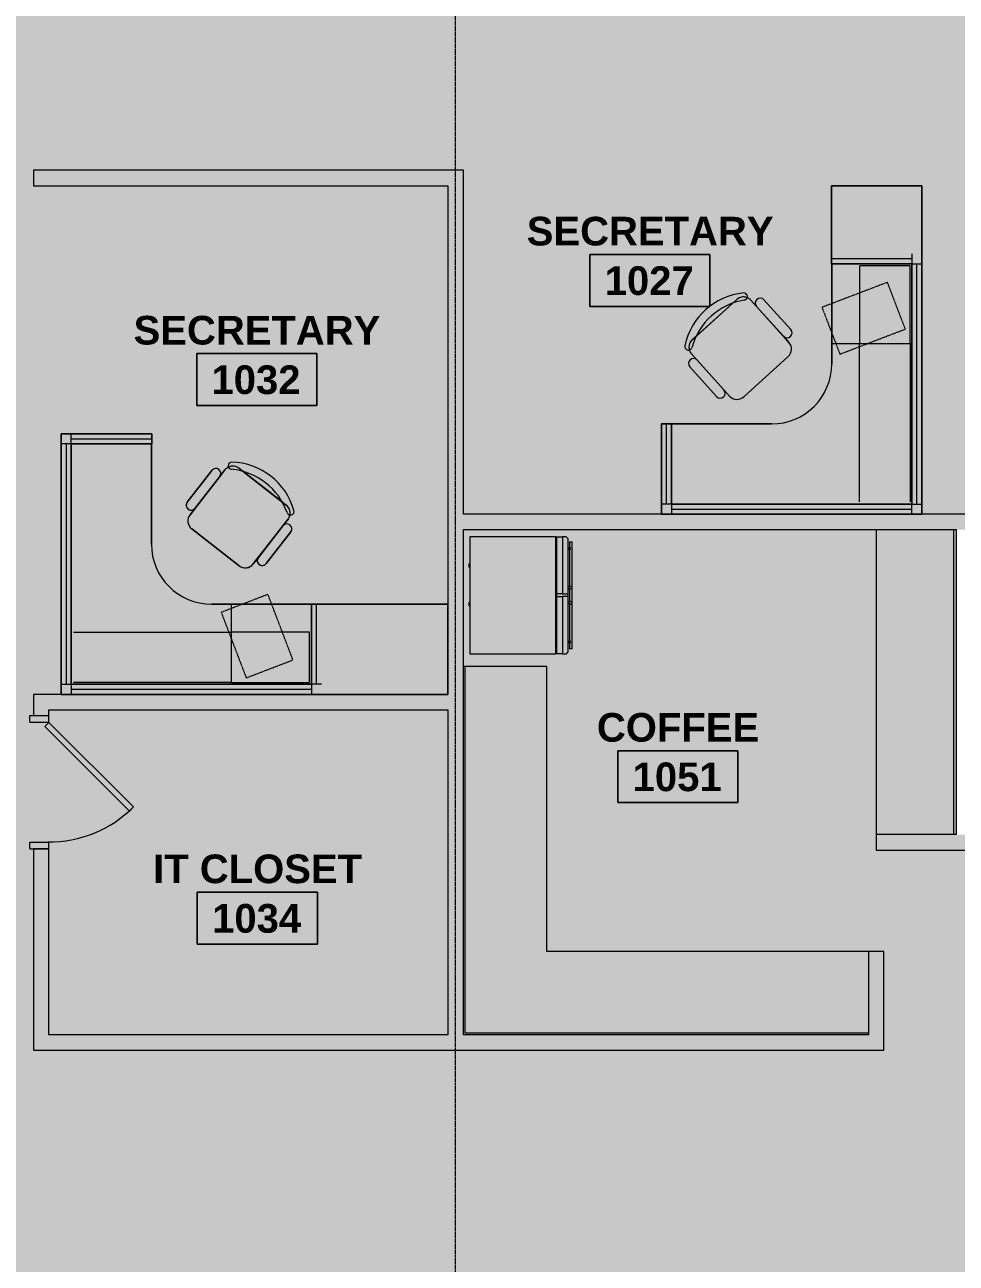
# Model space of a CAD drawing. Header units: inches. Extents: x -203 to 2070, y -968 to 768.
# Drawn here: x 105.6 to 384.7, y 16.2 to 387.2 of the extents above; entities that cross this region are included whole.
import ezdxf

# ---------------------------------------------------------------- set-up
doc = ezdxf.new("R2010")
doc.units = ezdxf.units.IN
doc.header["$MEASUREMENT"] = 0
doc.linetypes.add('DASH 1_32_', pattern=[0.0625, 0.03125, -0.03125])
doc.linetypes.add('Grid Line 1_2_', pattern=[0.875, 0.5, -0.125, 0.125, -0.125])
for name, color, linetype, lineweight in [('A-AREA-IDEN', 2, 'Continuous', 9), ('A-DETL-GENF', 92, 'Continuous', 9), ('A-DOOR', 31, 'Continuous', 13), ('A-DOOR-FRAM', 31, 'Continuous', 20), ('A-WALL', 113, 'Continuous', 13), ('A-WALL-PATT', 111, 'Continuous', 13), ('I-FURN', 30, 'Continuous', 9), ('Q-CASE', 31, 'Continuous', 13), ('Q-SPCQ', 91, 'Continuous', 13), ('S-GRID', 1, 'Continuous', 9)]:
    doc.layers.add(name, color=color, linetype=linetype, lineweight=lineweight)
doc.styles.add('Swis721 Lt BT_B', font='', dxfattribs={"height": 8.583975})
doc.styles.get('Swis721 Lt BT_B').set_extended_font_data('Swis721 Lt BT', bold=True)

# ---------------------------------------------------------------- blocks, each defined once
blk = doc.blocks.new('Single Flush - OTJ_SOLIDFLUSH_ALUM-5493996-LEVEL 10 - POWER _ SIGNAL')
at = {"layer": 'A-DOOR', "color": 8, "lineweight": 20}
for p, q in [((-8.65, -26.4), (16.67, -1.08)), ((17.91, -2.31), (-7.42, -27.64)), ((16.67, -1.08), (17.91, -2.31)), ((-7.42, -27.64), (-8.65, -26.4))]:
    blk.add_line(p, q, dxfattribs=at)
at = {"layer": 'A-DOOR', "color": 55, "lineweight": 9}
blk.add_arc((17.91, -2.31), 35.81, 179.5, 225, dxfattribs=at)
at = {"layer": 'A-DOOR-FRAM', "color": 8}
for p, q in [((-20, 3.44), (-20, -2.31)), ((-20, 3.44), (-18, 3.44)), ((-18, 3.44), (-18, -2.31)), ((18, 3.44), (18, -2.31)), ((18, 3.44), (20, 3.44)), ((20, 3.44), (20, -2.31)), ((-20, -2.31), (-18, -2.31)), ((18, -2.31), (20, -2.31))]:
    blk.add_line(p, q, dxfattribs=at)
blk = doc.blocks.new('F-Chairs1 - Workstation 2-V112-LEVEL 10 - POWER _ SIGNAL')
at = {"layer": 'I-FURN'}
for p, q in [((-12, -7), (-12, -24)), ((-12, -7), (-12, -9.5)), ((-12, -9.5), (-12, -7)), ((-7.33, -4), (-9, -4)), ((-9, -4), (-7.33, -4)), ((7.44, -4), (-7.44, -4)), ((7.33, -4), (-7.33, -4)), ((-7.33, -4), (7.33, -4)), ((9, -4), (7.33, -4)), ((7.33, -4), (9, -4)), ((12, -24), (12, -7)), ((12, -9.5), (12, -7)), ((12, -7), (12, -9.5)), ((-15, -9.5), (-15, -21.5)), ((-15, -9.5), (-15, -21.5)), ((-15, -21.5), (-15, -9.5)), ((-12, -21.5), (-12, -9.5)), ((-12, -9.5), (-12, -21.5)), ((-12, -9.5), (-12, -21.5)), ((-12, -21.5), (-12, -9.5)), ((12, -9.5), (12, -21.5)), ((12, -21.5), (12, -9.5)), ((12, -21.5), (12, -9.5)), ((12, -9.5), (12, -21.5)), ((15, -21.5), (15, -9.5)), ((15, -21.5), (15, -9.5)), ((15, -9.5), (15, -21.5)), ((-12, -21.5), (-12, -24)), ((-12, -24), (-12, -21.5)), ((12, -24), (12, -21.5)), ((12, -21.5), (12, -24)), ((-9, -27), (9, -27)), ((-9, -27), (9, -27)), ((9, -27), (-9, -27))]:
    blk.add_line(p, q, dxfattribs=at)
for centre, radius, start, end in [((0, -20), 20, 53.8255, 126.1745), ((0, -20), 20, 53.8255, 126.1745), ((0, -20), 20, 53.8255, 126.1745), ((0, -22.18), 19.64, 57.5758, 122.4242), ((0, -22.18), 19.64, 57.5758, 122.4242), ((0, -22.18), 19.64, 57.5758, 122.4242), ((-11.17, -4.73), 1.08, 126.1745, 306.1745), ((-11.17, -4.73), 1.08, 126.1745, 306.1745), ((-11.17, -4.73), 1.08, 126.1745, 306.1745), ((-9, -7), 3, 153.7164, 180), ((-9, -7), 3, 153.6047, 180), ((-9, -7), 3, 153.6047, 180), ((-9, -7), 3, 90, 153.6047), ((-9, -7), 3, 150, 153.6047), ((-9, -7), 3, 135, 150), ((-9, -7), 3, 120, 135), ((-9, -7), 3, 105, 120), ((-9, -7), 3, 90, 105), ((9, -7), 3, 26.3953, 90), ((9, -7), 3, 60, 90), ((9, -7), 3, 30, 60), ((11.17, -4.73), 1.08, 233.8255, 53.8255), ((11.17, -4.73), 1.08, 233.8255, 53.8255), ((11.17, -4.73), 1.08, 233.8255, 53.8255), ((9, -7), 3, 26.3953, 30), ((9, -7), 3, 0, 26.2836), ((9, -7), 3, 360, 26.3953), ((9, -7), 3, 360, 26.3953), ((-13.5, -9.5), 1.5, 0, 180), ((-13.5, -9.5), 1.5, 360, 180), ((-13.5, -9.5), 1.5, 0, 180), ((13.5, -9.5), 1.5, 0, 180), ((13.5, -9.5), 1.5, 360, 180), ((13.5, -9.5), 1.5, 0, 180), ((-13.5, -21.5), 1.5, 180, 0), ((-13.5, -21.5), 1.5, 180, 360), ((-13.5, -21.5), 1.5, 180, 0), ((13.5, -21.5), 1.5, 180, 0), ((13.5, -21.5), 1.5, 180, 360), ((13.5, -21.5), 1.5, 180, 0), ((-9, -24), 3, 180, 270), ((-9, -24), 3, 180, 270), ((-9, -24), 3, 180, 270), ((9, -24), 3, 270, 0), ((9, -24), 3, 270, 360), ((9, -24), 3, 270, 0)]:
    blk.add_arc(centre, radius, start, end, dxfattribs=at)
blk = doc.blocks.new('6x6 Workstation 14 - 6x6 Workstation 1-4922009-LEVEL 10 - POWER _ SIGNAL')
at = {"layer": 'I-FURN'}
for p, q in [((-1.23, 26.9), (-28.31, 26.9)), ((-28.31, 26.9), (-28.31, -51.1)), ((-28.31, -51.1), (-28.31, 26.9)), ((-28.31, 26.9), (-1.23, 26.9)), ((-25.31, 23.9), (-25.31, 26.9)), ((-1.23, 23.9), (-1.23, 26.9)), ((-1.23, 26.9), (-1.23, 23.9)), ((-25.31, 23.9), (-28.31, 23.9)), ((-26.81, 23.9), (-26.81, -48.1)), ((-25.31, 25.4), (-1.23, 25.4)), ((-25.31, -48.1), (-25.31, 23.9)), ((-25.31, 23.9), (-1.23, 23.9)), ((-1.31, 23.9), (-25.31, 23.9)), ((-25.31, 23.9), (-25.31, -48.1)), ((-1.31, 23.9), (-25.31, 23.9)), ((-25.31, 23.9), (-25.31, -48.1)), ((-25.31, -48.1), (-25.31, 23.9)), ((-25.31, 23.9), (-1.31, 23.9)), ((-1.23, 23.9), (-1.31, 23.9)), ((-1.31, -6.1), (-1.31, 23.9)), ((-1.31, 23.9), (-1.31, -6.1)), ((46.69, -24.1), (16.69, -24.1)), ((16.69, -24.1), (46.69, -24.1)), ((87.55, -24.06), (46.69, -24.06)), ((46.69, -24.06), (46.69, -48.1)), ((46.69, -24.06), (87.55, -24.06)), ((46.69, -48.1), (46.69, -24.1)), ((46.69, -48.1), (46.69, -24.1)), ((46.69, -24.1), (46.69, -48.1)), ((48.19, -48.1), (48.19, -24.06)), ((87.55, -51.1), (87.55, -24.06)), ((87.55, -24.06), (87.55, -51.1)), ((-28.31, -48.1), (-25.31, -48.1)), ((-25.31, -48.1), (-25.31, -51.1)), ((46.69, -48.1), (-25.31, -48.1)), ((-25.31, -48.1), (46.69, -48.1)), ((-25.31, -48.1), (46.69, -48.1)), ((46.69, -48.1), (-25.31, -48.1)), ((46.69, -48.1), (46.69, -51.1)), ((49.69, -48.1), (46.69, -48.1)), ((-28.31, -51.1), (87.55, -51.1)), ((-25.31, -49.6), (46.69, -49.6))]:
    blk.add_line(p, q, dxfattribs=at)
at = {"layer": 'I-FURN', "linetype": 'DASH 1_32_'}
for p, q in [((33.61, -21.17), (19.6, -26.55)), ((41.11, -40.8), (33.61, -21.17)), ((22.69, -48.1), (22.69, -24.1)), ((19.6, -26.55), (27.1, -46.16)), ((-24.69, -32.47), (22.69, -32.47)), ((46.06, -32.47), (22.69, -32.47)), ((46.06, -47.6), (46.06, -32.47)), ((27.1, -46.16), (41.11, -40.8)), ((22.69, -47.6), (-24.69, -47.6)), ((22.69, -47.6), (46.06, -47.6))]:
    blk.add_line(p, q, dxfattribs=at)
at = {"layer": 'I-FURN'}
blk.add_arc((16.69, -6.1), 18, 180, 270, dxfattribs=at)
blk.add_arc((16.69, -6.1), 18, 180, 270, dxfattribs=at)
blk = doc.blocks.new('6x6 Workstation 15 - 6x6 Workstation 1-4922593-LEVEL 10 - POWER _ SIGNAL')
at = {"layer": 'I-FURN'}
for p, q in [((-1.23, 26.9), (-28.31, 26.9)), ((-28.31, 26.9), (-28.31, -51.1)), ((-28.31, 26.9), (-1.23, 26.9)), ((-25.31, 23.9), (-25.31, 26.9)), ((-1.23, 23.9), (-1.23, 26.9)), ((-1.23, 26.9), (-1.23, 23.9)), ((-25.31, 23.9), (-28.31, 23.9)), ((-26.81, 23.9), (-26.81, -48.1)), ((-25.31, 25.4), (-1.23, 25.4)), ((-25.31, -48.1), (-25.31, 23.9)), ((-25.31, 23.9), (-1.23, 23.9)), ((-1.31, 23.9), (-25.31, 23.9)), ((-25.31, 23.9), (-25.31, -48.1)), ((-1.31, 23.9), (-25.31, 23.9)), ((-25.31, 23.9), (-25.31, -48.1)), ((-25.31, -48.1), (-25.31, 23.9)), ((-25.31, 23.9), (-1.31, 23.9)), ((-1.23, 23.9), (-1.31, 23.9)), ((-1.31, -6.1), (-1.31, 23.9)), ((-1.31, 23.9), (-1.31, -6.1)), ((46.69, -24.1), (16.69, -24.1)), ((16.69, -24.1), (46.69, -24.1)), ((70.06, -24.06), (46.69, -24.06)), ((46.69, -24.06), (46.69, -48.1)), ((46.69, -24.06), (70.06, -24.06)), ((46.69, -48.1), (46.69, -24.1)), ((46.69, -48.1), (46.69, -24.1)), ((46.69, -24.1), (46.69, -48.1)), ((48.19, -48.1), (48.19, -24.06)), ((70.06, -51.1), (70.06, -24.06)), ((70.06, -24.06), (70.06, -51.1)), ((-28.31, -48.1), (-25.31, -48.1)), ((-25.31, -48.1), (-25.31, -51.1)), ((46.69, -48.1), (-25.31, -48.1)), ((-25.31, -48.1), (46.69, -48.1)), ((-25.31, -48.1), (46.69, -48.1)), ((46.69, -48.1), (-25.31, -48.1)), ((46.69, -48.1), (46.69, -51.1)), ((49.69, -48.1), (46.69, -48.1)), ((-28.31, -51.1), (70.06, -51.1)), ((70.06, -51.1), (-28.31, -51.1)), ((-25.31, -49.6), (46.69, -49.6))]:
    blk.add_line(p, q, dxfattribs=at)
at = {"layer": 'I-FURN', "linetype": 'DASH 1_32_'}
for p, q in [((33.61, -21.17), (19.6, -26.55)), ((41.11, -40.8), (33.61, -21.17)), ((22.69, -48.1), (22.69, -24.1)), ((19.6, -26.55), (27.1, -46.16)), ((-24.69, -32.47), (22.69, -32.47)), ((46.06, -32.47), (22.69, -32.47)), ((46.06, -47.6), (46.06, -32.47)), ((27.1, -46.16), (41.11, -40.8)), ((22.69, -47.6), (-24.69, -47.6)), ((22.69, -47.6), (46.06, -47.6))]:
    blk.add_line(p, q, dxfattribs=at)
at = {"layer": 'I-FURN'}
blk.add_arc((16.69, -6.1), 18, 180, 270, dxfattribs=at)
blk.add_arc((16.69, -6.1), 18, 180, 270, dxfattribs=at)
blk = doc.blocks.new('F-Chairs1 - Workstation 2-V113-LEVEL 10 - POWER _ SIGNAL')
at = {"layer": 'I-FURN'}
for p, q in [((-12, -7), (-12, -24)), ((-12, -7), (-12, -9.5)), ((-12, -9.5), (-12, -7)), ((-7.33, -4), (-9, -4)), ((-9, -4), (-7.33, -4)), ((7.44, -4), (-7.44, -4)), ((7.33, -4), (-7.33, -4)), ((-7.33, -4), (7.33, -4)), ((9, -4), (7.33, -4)), ((7.33, -4), (9, -4)), ((12, -24), (12, -7)), ((12, -9.5), (12, -7)), ((12, -7), (12, -9.5)), ((-15, -9.5), (-15, -21.5)), ((-15, -9.5), (-15, -21.5)), ((-15, -21.5), (-15, -9.5)), ((-12, -21.5), (-12, -9.5)), ((-12, -9.5), (-12, -21.5)), ((-12, -9.5), (-12, -21.5)), ((-12, -21.5), (-12, -9.5)), ((12, -9.5), (12, -21.5)), ((12, -21.5), (12, -9.5)), ((12, -21.5), (12, -9.5)), ((12, -9.5), (12, -21.5)), ((15, -21.5), (15, -9.5)), ((15, -21.5), (15, -9.5)), ((15, -9.5), (15, -21.5)), ((-12, -21.5), (-12, -24)), ((-12, -24), (-12, -21.5)), ((12, -24), (12, -21.5)), ((12, -21.5), (12, -24)), ((-9, -27), (9, -27)), ((-9, -27), (9, -27)), ((9, -27), (-9, -27))]:
    blk.add_line(p, q, dxfattribs=at)
for centre, radius, start, end in [((0, -20), 20, 53.8255, 126.1745), ((0, -20), 20, 53.8255, 126.1745), ((0, -20), 20, 53.8255, 126.1745), ((0, -22.18), 19.64, 57.5758, 122.4242), ((0, -22.18), 19.64, 57.5758, 122.4242), ((0, -22.18), 19.64, 57.5758, 122.4242), ((-11.17, -4.73), 1.08, 126.1745, 306.1745), ((-11.17, -4.73), 1.08, 126.1745, 306.1745), ((-11.17, -4.73), 1.08, 126.1745, 306.1745), ((-9, -7), 3, 153.7164, 180), ((-9, -7), 3, 153.6047, 180), ((-9, -7), 3, 153.6047, 180), ((-9, -7), 3, 90, 153.6047), ((-9, -7), 3, 150, 153.6047), ((-9, -7), 3, 135, 150), ((-9, -7), 3, 120, 135), ((-9, -7), 3, 105, 120), ((-9, -7), 3, 90, 105), ((9, -7), 3, 26.3953, 90), ((9, -7), 3, 75, 90), ((9, -7), 3, 60, 75), ((9, -7), 3, 30, 60), ((11.17, -4.73), 1.08, 233.8255, 53.8255), ((11.17, -4.73), 1.08, 233.8255, 53.8255), ((11.17, -4.73), 1.08, 233.8255, 53.8255), ((9, -7), 3, 26.3953, 30), ((9, -7), 3, 0, 26.2836), ((9, -7), 3, 360, 26.3953), ((9, -7), 3, 360, 26.3953), ((-13.5, -9.5), 1.5, 0, 180), ((-13.5, -9.5), 1.5, 360, 180), ((-13.5, -9.5), 1.5, 0, 180), ((13.5, -9.5), 1.5, 0, 180), ((13.5, -9.5), 1.5, 360, 180), ((13.5, -9.5), 1.5, 0, 180), ((-13.5, -21.5), 1.5, 180, 0), ((-13.5, -21.5), 1.5, 180, 360), ((-13.5, -21.5), 1.5, 180, 0), ((13.5, -21.5), 1.5, 180, 0), ((13.5, -21.5), 1.5, 180, 360), ((13.5, -21.5), 1.5, 180, 0), ((-9, -24), 3, 180, 270), ((-9, -24), 3, 180, 270), ((-9, -24), 3, 180, 270), ((9, -24), 3, 270, 0), ((9, -24), 3, 270, 360), ((9, -24), 3, 270, 0)]:
    blk.add_arc(centre, radius, start, end, dxfattribs=at)
blk = doc.blocks.new('C-L SHAPE COUNTER TOP - C-L SHAPE COUNTER TOP-5521576-LEVEL 10 - POWER _ SIGNAL')
at = {"layer": 'Q-CASE', "color": 254, "lineweight": 9}
for p, q in [((0.5, 110.36), (0, 110.36)), ((0.5, 0.5), (0.5, 110.36)), ((25, 110.36), (0.5, 110.36)), ((25, 25), (25, 110.36)), ((121.38, 25), (25, 25)), ((121.38, 0.5), (0.5, 0.5))]:
    blk.add_line(p, q, dxfattribs=at)
blk = doc.blocks.new('C-Counter Top1 - 24_ Depth-4930591-LEVEL 10 - POWER _ SIGNAL')
at = {"layer": 'Q-CASE', "color": 254, "lineweight": 9}
for p, q in [((44.11, -0.75), (-47.26, -0.75)), ((-47.26, -24), (44.11, -24))]:
    blk.add_line(p, q, dxfattribs=at)
blk = doc.blocks.new('A-Refrigerator - A-Refrigerator-4739113-LEVEL 10 - POWER _ SIGNAL')
at = {"layer": 'Q-SPCQ', "color": 55, "lineweight": 9}
for p, q in [((17.5, 13.75), (-17.5, 13.75)), ((-17.5, 13.75), (-17.5, -12)), ((-3.18, 14), (-3.18, 13.75)), ((-3.16, 14), (-3.18, 14)), ((-3.18, 14), (-2.18, 14)), ((-2.18, 14), (-2.2, 14)), ((-2.18, 13.75), (-2.18, 14)), ((8.38, 14), (8.38, 13.75)), ((8.4, 14), (8.38, 14)), ((8.38, 14), (9.38, 14)), ((9.38, 14), (9.36, 14)), ((9.38, 13.75), (9.38, 14)), ((17.5, -12), (17.5, 13.75)), ((-17.5, -12), (17.5, -12)), ((-0.36, -12.19), (-17.5, -12.19)), ((-17.5, -12.19), (-17.5, -12.25)), ((-17.5, -12.25), (-0.36, -12.25)), ((-17.5, -14), (-17.5, -12.25)), ((-0.36, -14), (-17.5, -14)), ((-17.5, -14), (-17.5, -15.21)), ((-0.36, -12.25), (-0.36, -12.19)), ((17.5, -12.19), (-0.36, -12.19)), ((-0.36, -12.25), (-0.36, -14)), ((-0.36, -15.75), (-0.36, -14)), ((0.39, -12.25), (17.5, -12.25)), ((0.39, -14), (0.39, -12.25)), ((17.5, -14), (0.39, -14)), ((0.39, -14), (0.39, -15.75)), ((17.5, -12.25), (17.5, -12.19)), ((17.5, -12.25), (17.5, -14)), ((17.5, -15.14), (17.5, -14)), ((-17.5, -15.21), (-16.96, -15.75)), ((-16.96, -15.75), (-0.36, -15.75)), ((-2.41, -16.13), (-16, -16.13)), ((-16, -16.88), (-16, -16.13)), ((-16, -16.88), (16, -16.88)), ((-14.19, -15.75), (-14.19, -16.13)), ((-14.19, -15.75), (-14.19, -16.5)), ((-13.81, -16.13), (-13.81, -15.75)), ((-13.81, -16.5), (-13.81, -15.75)), ((-2.42, -15.75), (-2.42, -16.18)), ((-2.42, -15.75), (-2.42, -16.18)), ((2.05, -16.13), (-2.05, -16.13)), ((-2.04, -16.2), (-2.04, -15.75)), ((-2.04, -16.2), (-2.04, -15.75)), ((-0.36, -15.75), (0.39, -15.75)), ((0.39, -15.75), (16.89, -15.75)), ((2.04, -15.75), (2.04, -16.2)), ((2.04, -15.75), (2.04, -16.2)), ((16, -16.13), (2.41, -16.13)), ((2.42, -16.18), (2.42, -15.75)), ((2.42, -16.18), (2.42, -15.75)), ((13.81, -15.75), (13.81, -16.13)), ((13.81, -15.75), (13.81, -16.5)), ((14.19, -16.13), (14.19, -15.75)), ((14.19, -16.5), (14.19, -15.75)), ((16, -16.13), (16, -16.88)), ((16.89, -15.75), (17.5, -15.14))]:
    blk.add_line(p, q, dxfattribs=at)
for centre, start, end in [((-2.25, -16.5), 90, 270), ((-2.25, -16.5), 270, 90), ((2.25, -16.5), 90, 270), ((2.25, -16.5), 270, 90)]:
    blk.add_arc(centre, 0.375, start, end, dxfattribs=at)
blk = doc.blocks.new('Room Tag - Room Name and Number-3379422-LEVEL 10 - POWER _ SIGNAL')
at = {"layer": 'A-AREA-IDEN'}
for p, q in [((-0.1881, -0.1636), (-0.1881, -0.0018)), ((-0.1881, -0.0018), (0.1869, -0.0018)), ((0.1869, -0.0018), (-0.1881, -0.0018)), ((-0.1881, -0.0018), (-0.1881, -0.1636)), ((0.1869, -0.0018), (0.1869, -0.1636)), ((0.1869, -0.1636), (0.1869, -0.0018)), ((0.1869, -0.1636), (-0.1881, -0.1636)), ((-0.1881, -0.1636), (0.1869, -0.1636))]:
    blk.add_line(p, q, dxfattribs=at)

msp = doc.modelspace()

# ---------------------------------------------------------------- hatches: boundary and pattern name
at = {"layer": 'A-DETL-GENF'}
h = msp.add_hatch(color=9, dxfattribs=at)
h.paths.add_polyline_path([(131.76, -847.99), (290.55, -780.58), (225.58, -627.57), (209.01, -634.6), (202.64, -619.58), (206.9, -617.78), (211.46, -628.54), (296.14, -592.58), (297.95, -596.84), (229.84, -625.76), (294.8, -778.77), (401.29, -733.56), (336.32, -580.55), (334.77, -581.21), (332.96, -576.95), (428.69, -536.31), (430.5, -540.56), (340.58, -578.74), (405.55, -731.76), (515.31, -685.15), (511.69, -685.15), (511.69, -619.4), (491.89, -619.4), (491.89, -612.4), (492.01, -612.4), (492.01, -532.94), (471.73, -532.94), (471.73, -523.06), (467.32, -524.93), (465.51, -520.68), (471.73, -518.03), (471.73, -508.94), (495.73, -508.94), (495.73, -510.53), (499.51, -510.53), (499.51, -516.53), (499.01, -516.53), (499.01, -612.4), (658.19, -612.4), (718.26, -586.9), (718.26, -516.53), (539.51, -516.53), (539.51, -510.53), (555.67, -510.53), (555.67, -394.75), (560.67, -394.75), (560.67, -437.31), (560.17, -437.31), (560.17, -441.94), (560.67, -441.94), (560.67, -498.09), (619.48, -498.09), (619.48, -477.94), (626.48, -477.94), (626.48, -500.46), (758.11, -500.46), (758.07, -433.94), (754.23, -433.94), (754.23, -433.44), (758.11, -433.44), (758.11, -376.94), (697.48, -376.94), (697.48, -433.44), (721.73, -433.44), (721.73, -433.94), (693.48, -433.94), (693.48, -433.44), (696.98, -433.43), (696.98, -376.94), (661.48, -376.94), (661.48, -433.44), (660.98, -433.44), (660.98, -376.94), (625.46, -376.94), (625.46, -433.44), (624.19, -433.44), (624.19, -433.94), (625.46, -433.94), (625.46, -441.94), (600.17, -441.94), (600.17, -437.31), (620.83, -437.31), (620.83, -304.37), (601.17, -304.37), (601.17, -299.75), (634.61, -299.75), (634.61, -356.95), (665.48, -356.95), (665.48, -344.95), (665.98, -344.95), (665.98, -356.95), (696.98, -356.95), (696.98, -299.95), (699.23, -299.95), (699.23, -300.45), (697.48, -300.45), (697.48, -356.95), (733.48, -356.95), (733.48, -300.45), (731.73, -300.45), (731.73, -299.95), (757.71, -299.95), (757.71, -300.45), (733.98, -300.45), (733.98, -356.95), (794.21, -356.95), (794.21, -300.45), (790.21, -300.45), (790.21, -299.95), (794.21, -299.95), (794.21, -230.99), (634.98, -230.99), (634.98, -254.99), (560.67, -254.98), (560.67, -299.75), (561.17, -299.75), (561.17, -304.37), (560.67, -304.37), (560.67, -346.75), (555.67, -346.75), (555.67, -249.98), (575.84, -249.98), (575.84, -200.84), (587.09, -200.84), (587.09, -243.74), (630.36, -243.74), (630.36, -224.99), (674.86, -224.99), (674.86, -160.84), (555.74, -160.84), (555.74, 0.66), (596.73, 0.66), (596.73, -16.34), (638.73, -16.34), (638.73, 0.66), (700.73, 0.66), (700.73, -16.34), (742.73, -16.34), (742.73, 0.66), (804.73, 0.66), (804.73, -16.34), (846.73, -16.34), (846.73, 0.66), (908.73, 0.66), (908.73, -16.34), (950.73, -16.34), (950.73, 0.66), (993.73, 0.66), (993.73, -121.74), (988.73, -121.74), (988.73, -121.34), (980.11, -121.34), (980.11, -122.59), (769.74, -122.59), (769.74, -217.72), (962.61, -217.72), (962.61, -199.94), (988.73, -199.94), (988.73, -161.74), (993.73, -161.74), (993.73, -227.33), (967.61, -227.33), (967.61, -227.44), (962.61, -227.44), (962.61, -224.72), (800.21, -224.72), (800.21, -303.86), (962.61, -303.86), (962.61, -267.44), (967.61, -267.44), (967.61, -426.91), (1012.73, -426.91), (1012.73, -431.54), (967.61, -431.54), (967.61, -457.44), (946.48, -457.44), (946.48, -308.86), (800.21, -308.86), (800.21, -362.95), (764.11, -362.95), (764.11, -516.53), (744.73, -516.53), (744.73, -520.1), (942.73, -520.1), (942.73, -524.65), (1492.42, -524.65), (1492.42, -327.97), (1377.05, -327.97), (1377.05, -349.65), (1369.05, -349.65), (1369.05, -82.65), (1372.42, -82.65), (1372.42, -36.97), (1360.73, -36.97), (1360.73, -32.34), (1369.05, -32.34), (1369.05, 0.03), (1377.05, 0.03), (1377.05, 0.66), (1497.05, 0.66), (1497.05, -165.97), (1377.05, -165.97), (1377.05, -323.34), (1497.05, -323.34), (1497.05, -372.91), (1498.73, -372.91), (1498.73, -377.54), (1497.05, -377.54), (1497.05, -524.65), (1723.7, -524.65), (1723.7, -257.17), (1557.05, -257.17), (1557.05, -261.86), (1552.42, -261.86), (1552.42, -247.86), (1557.05, -247.86), (1557.05, -252.54), (1723.7, -252.54), (1723.7, -137.33), (1557.05, -137.33), (1557.05, -207.86), (1552.42, -207.86), (1552.42, -70.86), (1557.05, -70.86), (1557.05, -132.71), (1723.7, -132.71), (1723.7, -17.58), (1582.73, -17.58), (1582.73, -29.34), (1557.05, -29.34), (1557.05, -30.86), (1552.42, -30.86), (1552.42, 61.14), (1557.05, 61.14), (1557.05, -1.34), (1582.73, -1.34), (1582.73, -12.96), (1723.7, -12.96), (1723.7, 102.67), (1557.05, 102.67), (1557.05, 101.14), (1552.42, 101.14), (1552.42, 109.14), (1557.05, 109.14), (1557.05, 107.29), (1723.7, 107.29), (1723.7, 222.67), (1557.05, 222.67), (1557.05, 149.14), (1552.42, 149.14), (1552.42, 228.98), (1557.05, 228.98), (1557.05, 227.29), (1723.7, 227.29), (1723.7, 284.95), (1723.3, 284.95), (1723.3, 338.96), (1557.05, 338.96), (1557.05, 268.98), (1552.42, 268.98), (1552.42, 343.59), (1723.3, 343.59), (1723.3, 351.59), (1732.42, 351.59), (1732.42, 355.59), (1737.05, 355.59), (1737.05, 351.59), (1910.23, 351.59), (1910.23, 580.43), (1737.05, 580.43), (1737.05, 395.59), (1732.42, 395.59), (1732.42, 418.96), (1666.05, 418.96), (1666.05, 402.34), (1598.73, 402.34), (1598.73, 406.96), (1661.42, 406.96), (1661.42, 423.59), (1732.42, 423.59), (1732.42, 580.43), (1377.05, 580.43), (1377.05, 406.96), (1378.73, 406.96), (1378.73, 402.34), (1298.73, 402.34), (1298.73, 406.96), (1372.42, 406.96), (1372.42, 580.43), (1077.05, 580.43), (1077.05, 406.96), (1210.73, 406.96), (1210.73, 402.34), (1077.05, 402.34), (1077.05, 82.27), (1072.42, 82.27), (1072.42, 103.96), (1071.73, 103.96), (1071.73, 108.59), (1072.42, 108.59), (1072.42, 580.43), (777.05, 580.43), (777.05, 558.51), (772.42, 558.51), (772.42, 580.43), (417.05, 580.43), (417.05, 406.96), (418.71, 406.96), (418.71, 402.34), (410.71, 402.34), (410.71, 406.96), (412.42, 406.96), (412.42, 580.43), (237.05, 580.43), (237.05, 577.15), (246.73, 577.15), (246.73, 553.15), (237.05, 553.15), (237.05, 406.96), (238.73, 406.96), (238.73, 402.34), (230.73, 402.34), (230.73, 406.96), (232.42, 406.96), (232.42, 553.15), (222.73, 553.15), (222.73, 577.15), (232.42, 577.15), (232.42, 580.43), (-120.35, 580.43), (-120.35, 406.96), (52.42, 406.96), (52.42, 423.59), (59.67, 423.59), (59.67, 418.96), (57.05, 418.96), (57.05, 328.65), (52.42, 328.65), (52.42, 402.34), (-120.35, 402.34), (-120.35, 286.96), (52.42, 286.96), (52.42, 288.65), (57.05, 288.65), (57.05, 280.65), (52.42, 280.65), (52.42, 282.34), (-120.35, 282.34), (-120.35, 166.96), (52.42, 166.96), (52.42, 240.65), (57.05, 240.65), (57.05, 160.65), (52.42, 160.65), (52.42, 162.34), (-120.35, 162.34), (-120.35, 0.55), (-80.76, 0.55), (-80.76, -13.04), (52.42, -13.04), (52.45, 120.65), (57.05, 120.65), (57.05, -19.35), (52.42, -19.35), (52.42, -17.66), (-80.76, -17.66), (-80.76, -30.95), (-120.35, -30.95), (-120.35, -193.04), (52.42, -193.04), (52.42, -59.35), (57.05, -59.35), (57.05, -218.77), (71.25, -252.22), (66.99, -254.03), (52.42, -219.71), (52.42, -197.66), (-120.35, -197.66), (-120.35, -254.17), (-75.11, -360.73), (83.67, -293.32), (82.62, -290.84), (86.88, -289.04), (141.98, -418.82), (137.73, -420.63), (85.48, -297.58), (-73.3, -364.99), (-4.77, -526.42), (-2.44, -525.43), (-6.07, -516.89), (16.02, -507.51), (19.65, -516.05), (154.02, -459), (153.36, -457.45), (157.61, -455.64), (160.74, -463.01), (156.48, -464.81), (155.82, -463.26), (21.46, -520.31), (25.4, -529.6), (3.31, -538.98), (-0.64, -529.69), (-2.96, -530.67), (42.33, -637.33), (201.11, -569.92), (172.12, -501.63), (176.37, -499.83), (207.17, -572.37), (190.6, -579.41), (191.26, -580.96), (187.01, -582.77), (186.35, -581.21), (44.13, -641.59), (118.02, -815.63)], flags=0)
h.paths.add_polyline_path([(225.76, -805.76), (216.38, -783.67), (238.47, -774.29), (247.85, -796.38), (237.61, -800.73)], flags=0)
h.paths.add_polyline_path([(446.67, -711.97), (437.29, -689.88), (459.38, -680.5), (468.76, -702.59), (455.33, -708.29)], flags=0)
h.paths.add_polyline_path([(516.31, -684.73), (892.28, -525.1), (744.73, -525.1), (744.73, -532.94), (725.26, -532.94), (725.26, -561.42), (744.73, -561.42), (744.73, -585.42), (725.26, -585.42), (725.26, -591.53), (659.62, -619.4), (590.81, -619.4), (590.81, -647.06), (516.73, -647.06), (516.73, -643.56), (587.31, -643.56), (587.31, -619.4), (516.31, -619.4), (516.31, -647.06)], flags=0)
h.paths.add_polyline_path([(263.4, -548.5), (261.59, -544.24), (291.35, -531.61), (277.14, -498.12), (247.37, -510.74), (245.57, -506.5), (352.39, -461.15), (224.27, -159.39), (118.02, -204.71), (108.25, -182.75), (108.25, 0.75), (112.87, 0.75), (112.87, -27.03), (206.42, -27.03), (206.42, 0.59), (264.73, 0.59), (264.73, -4.04), (263.05, -4.04), (263.05, -31.65), (237.61, -31.65), (237.61, -149.24), (370.42, -149.24), (370.42, -4.04), (304.73, -4.04), (304.73, 0.59), (498.05, 0.59), (498.05, -98.13), (493.42, -98.13), (493.42, -4.04), (375.05, -4.04), (375.05, -149.24), (493.42, -149.24), (493.42, -138.13), (498.05, -138.13), (498.05, -157.13), (493.42, -157.13), (493.42, -153.87), (432.05, -153.87), (432.05, -196.81), (493.42, -196.81), (493.42, -196.13), (498.05, -196.13), (498.05, -296.13), (493.42, -296.13), (493.42, -229.44), (466.42, -229.44), (466.42, -201.44), (306.4, -201.44), (306.4, -153.87), (237.61, -153.87), (237.61, -178.97), (305.05, -337.81), (493.42, -337.81), (493.42, -336.13), (498.05, -336.13), (498.05, -448.88), (416.5, -483.5), (414.7, -479.24), (493.42, -445.81), (493.42, -342.44), (307.01, -342.44), (372.67, -497.08), (377.88, -494.87), (379.69, -499.13), (370.22, -503.15), (358.5, -475.53), (285.69, -506.44), (297.42, -534.06), (263.72, -548.36)], flags=0)
h.paths.add_polyline_path([(259.11, -532.49), (249.74, -510.4), (271.83, -501.02), (281.21, -523.11), (262.22, -531.17)], flags=0)
h.paths.add_polyline_path([(1557.05, -523.31), (1542.73, -523.31), (1542.73, -499.31), (1566.73, -499.31), (1566.73, -523.31)], flags=0)
h.paths.add_polyline_path([(1243.36, -523.31), (1242.73, -523.31), (1242.73, -499.31), (1266.73, -499.31), (1266.73, -523.31), (1266.11, -523.31)], flags=0)
h.paths.add_polyline_path([(967.94, -523.31), (943.94, -523.31), (943.94, -499.31), (967.94, -499.31), (967.94, -500.81)], flags=0)
h.paths.add_polyline_path([(623.38, -510.53), (720.73, -510.53), (720.73, -508.94), (744.73, -508.94), (744.73, -510.53), (758.11, -510.53), (758.11, -505.09), (560.67, -505.09), (560.67, -510.53), (619.48, -510.53)], flags=0)
h.paths.add_polyline_path([(283.88, -502.19), (356.69, -471.28), (354.2, -465.41), (281.39, -496.32), (282.16, -498.12)], flags=0)
h.paths.add_polyline_path([(962.61, -452.44), (962.61, -308.86), (951.48, -308.86), (951.48, -452.44), (959.84, -452.44)], flags=0)
h.paths.add_polyline_path([(1059.05, -445.65), (1054.42, -445.65), (1054.42, -431.54), (1052.73, -431.54), (1052.73, -426.91), (1054.42, -426.91), (1054.42, 0.66), (1107.05, 0.66), (1107.05, -3.97), (1104.86, -3.97), (1104.86, -32.34), (1224.24, -32.34), (1224.24, -3.97), (1222.05, -3.97), (1222.05, 0.66), (1280.86, 0.66), (1280.86, -32.34), (1320.73, -32.34), (1320.73, -36.97), (1059.05, -36.97), (1059.05, -431.54)], flags=0)
h.paths.add_polyline_path([(656.69, -433.94), (656.69, -433.44), (660.98, -433.44), (660.98, -433.94)], flags=0)
h.paths.add_polyline_path([(1552.42, -377.54), (1538.73, -377.54), (1538.73, -372.91), (1552.42, -372.91), (1552.42, -301.86), (1557.05, -301.86), (1557.05, -372.91), (1723.3, -372.91), (1723.3, -377.54), (1557.05, -377.54)], flags=0)
h.paths.add_polyline_path([(625.46, -370.94), (758.11, -370.94), (758.11, -362.95), (625.46, -362.95), (625.46, -365.15)], flags=0)
h.paths.add_polyline_path([(631.11, -356.95), (631.11, -304.37), (625.46, -304.37), (625.46, -356.95), (626.43, -356.95)], flags=0)
h.paths.add_polyline_path([(739.5, -224.99), (766.24, -224.99), (766.24, -205.94), (679.48, -205.94), (679.48, -224.99)], flags=0)
h.paths.add_polyline_path([(794.21, -224.99), (794.21, -224.72), (769.74, -224.72), (769.74, -224.99), (771.09, -224.99)], flags=0)
h.paths.add_polyline_path([(471.73, -224.81), (471.73, -201.44), (471.05, -201.44), (471.05, -224.81)], flags=0)
h.paths.add_polyline_path([(968.13, -222.33), (968.13, -204.94), (967.61, -204.94), (967.61, -222.33)], flags=0)
h.paths.add_polyline_path([(679.48, -201.31), (766.24, -201.31), (766.24, -119.34), (679.48, -119.34), (679.48, -170.62)], flags=0)
h.paths.add_polyline_path([(427.42, -196.81), (427.42, -153.87), (311.03, -153.87), (311.03, -196.81), (375.05, -196.81)], flags=0)
h.paths.add_polyline_path([(232.98, -168.07), (232.98, -157.44), (229.16, -159.07), (229.3, -159.39)], flags=0)
h.paths.add_polyline_path([(584.68, -146.84), (668.23, -146.84), (668.23, -111.34), (771.73, -111.34), (771.73, -24.34), (569.74, -24.34), (569.74, -146.84)], flags=0)
h.paths.add_polyline_path([(776.36, -111.34), (979.73, -111.34), (979.73, -24.34), (776.36, -24.34), (776.36, -32.87)], flags=0)
h.paths.add_polyline_path([(1228.86, -32.34), (1276.24, -32.34), (1276.24, -3.97), (1268.73, -3.97), (1268.73, -29.34), (1240.73, -29.34), (1240.73, -3.97), (1228.86, -3.97), (1228.86, -29.34)], flags=0)
h.paths.add_polyline_path([(1100.24, -32.34), (1100.24, -3.97), (1059.05, -3.97), (1059.05, -32.34), (1091.44, -32.34)], flags=0)
h.paths.add_polyline_path([(-117.75, -27.45), (-84.26, -27.45), (-84.26, -27.34), (-117.75, -27.34), (-117.75, -17.66), (-120.35, -17.66), (-120.35, -27.45), (-117.9, -27.45)], flags=0)
h.paths.add_polyline_path([(220.73, -27.03), (220.73, -4.04), (211.05, -4.04), (211.05, -27.03)], flags=0)
h.paths.add_polyline_path([(258.42, -27.03), (258.42, -4.04), (248.73, -4.04), (248.73, -27.03)], flags=0)
h.paths.add_polyline_path([(-120.35, -13.04), (-117.75, -13.04), (-117.75, -2.95), (-120.35, -2.95), (-120.35, -3.34)], flags=0)
h.paths.add_polyline_path([(807.05, 78.27), (802.42, 78.27), (802.42, 94.02), (777.05, 94.02), (777.05, 82.27), (772.42, 82.27), (772.42, 107.15), (726.05, 107.15), (726.05, 111.77), (725.8, 111.77), (725.8, 294.15), (726.05, 294.15), (726.05, 307.59), (772.42, 307.59), (772.42, 518.51), (777.05, 518.51), (777.05, 94.52), (802.42, 94.52), (802.42, 108.59), (807.05, 108.59), (807.05, 84.59), (994.42, 84.59), (994.42, 108.59), (999.73, 108.59), (999.73, 103.96), (999.05, 103.96), (999.05, 79.96), (807.05, 79.96)], flags=0)
h.paths.add_polyline_path([(1492.04, 79.96), (1262.24, 79.96), (1262.24, 109.59), (1266.86, 109.59), (1266.86, 84.59), (1363.42, 84.59), (1363.42, 182.84), (1338.73, 182.84), (1338.73, 186.59), (1372.42, 186.59), (1372.42, 217.96), (1266.73, 217.96), (1266.73, 193.59), (1262.11, 193.59), (1262.11, 217.96), (1163.05, 217.96), (1163.05, 109.59), (1186.8, 109.59), (1186.8, 104.96), (1185.36, 104.96), (1185.36, 84.59), (1226.24, 84.59), (1226.24, 104.96), (1225.8, 104.96), (1225.8, 109.59), (1230.86, 109.59), (1230.86, 79.96), (1134.73, 79.96), (1134.73, 84.59), (1158.42, 84.59), (1158.42, 191.96), (1132.42, 191.96), (1132.42, 343.59), (1137.05, 343.59), (1137.05, 222.59), (1372.42, 222.59), (1372.42, 343.59), (1497.05, 343.59), (1497.05, 180.27), (1492.42, 180.27), (1492.42, 181.96), (1377.05, 181.96), (1377.05, 84.59), (1492.42, 84.59), (1492.42, 140.27), (1497.05, 140.27), (1497.05, 79.96), (1492.42, 79.96)], flags=0)
h.paths.add_polyline_path([(358.42, 79.96), (108.25, 79.96), (108.25, 140.27), (112.87, 140.27), (112.87, 84.59), (232.42, 84.59), (232.42, 181.96), (112.87, 181.93), (112.87, 180.27), (108.25, 180.27), (108.25, 186.59), (232.42, 186.59), (232.42, 338.96), (108.25, 338.96), (108.25, 343.59), (237.05, 343.59), (237.05, 240.59), (387.55, 240.59), (387.55, 343.59), (583.05, 343.59), (583.05, 233.77), (578.42, 233.77), (578.42, 235.96), (561.05, 235.96), (561.05, 84.59), (578.42, 84.59), (578.42, 86.77), (583.05, 86.77), (583.05, 79.96), (430.42, 79.96), (430.42, 109.59), (435.05, 109.59), (435.05, 84.59), (556.42, 84.59), (556.42, 131.42), (558.54, 131.42), (558.55, 158.52), (556.42, 158.52), (556.42, 235.96), (399.05, 235.96), (399.05, 144.59), (432.73, 144.59), (432.73, 139.96), (360.73, 139.96), (360.73, 144.59), (384.73, 144.59), (384.73, 235.96), (237.05, 235.96), (237.05, 84.59), (358.42, 84.59), (358.42, 109.59), (363.05, 109.59), (363.05, 79.96)], flags=0)
h.paths.add_polyline_path([(1372.42, 84.59), (1372.4, 182.84), (1368.05, 182.84), (1368.05, 84.59)], flags=0)
h.paths.add_polyline_path([(1163.05, 84.59), (1180.74, 84.59), (1180.74, 104.96), (1163.05, 104.96), (1163.05, 86.39)], flags=0)
h.paths.add_polyline_path([(662.09, 107.15), (648.73, 107.15), (648.73, 294.15), (665.3, 294.15), (665.3, 289.52), (667.05, 289.52), (667.05, 107.15), (662.42, 107.15)], flags=0)
h.paths.add_polyline_path([(739.5, 111.77), (769.11, 111.77), (769.11, 289.52), (730.67, 289.52), (730.67, 111.77)], flags=0)
h.paths.add_polyline_path([(661.8, 111.77), (661.8, 135.77), (662.42, 135.77), (662.42, 289.52), (653.36, 289.52), (653.36, 111.77), (656.94, 111.77)], flags=0)
h.paths.add_polyline_path([(540.77, 132.58), (540.77, 132.58), (540.77, 132.68)], flags=0)
h.paths.add_polyline_path([(535.64, 141.12), (535.64, 141.13), (535.64, 142.18)], flags=0)
h.paths.add_polyline_path([(557.48, 143.08), (557.48, 143.08), (557.48, 147.12)], flags=0)
h.paths.add_polyline_path([(557.48, 142.95), (557.48, 142.95), (557.48, 143)], flags=0)
h.paths.add_polyline_path([(557.48, 142.9), (557.48, 142.9), (557.48, 142.95)], flags=0)
h.paths.add_polyline_path([(557.48, 142.57), (557.48, 142.57), (557.48, 142.67)], flags=0)
h.paths.add_polyline_path([(543.41, 142.9), (543.41, 142.9), (543.41, 142.96)], flags=0)
h.paths.add_polyline_path([(394.42, 144.59), (394.42, 235.96), (389.36, 235.96), (389.36, 144.59), (391.15, 144.59)], flags=0)
h.paths.add_polyline_path([(543.41, 148.67), (543.41, 148.67), (545.25, 148.67)], flags=0)
h.paths.add_polyline_path([(1140.42, 196.59), (1158.42, 196.6), (1158.42, 217.96), (1137.05, 217.96), (1137.05, 196.59)], flags=0)
h.paths.add_polyline_path([(769.11, 294.15), (772.42, 294.15), (772.42, 302.96), (730.67, 302.96), (730.67, 294.15), (739.5, 294.15)], flags=0)
h.paths.add_polyline_path([(1558.73, 402.34), (1418.73, 402.34), (1418.73, 406.96), (1552.42, 406.96), (1552.42, 548.65), (1557.05, 548.65), (1557.05, 406.96), (1558.73, 406.96)], flags=0)
h.paths.add_polyline_path([(1257.05, 402.34), (1250.73, 402.34), (1250.73, 406.96), (1252.42, 406.96), (1252.42, 548.65), (1257.05, 548.65), (1257.05, 406.96), (1258.73, 406.96), (1258.73, 402.34)], flags=0)
h.paths.add_polyline_path([(623.67, 402.34), (458.71, 402.34), (458.71, 406.96), (607.42, 406.96), (607.42, 548.65), (612.05, 548.65), (612.05, 406.96), (623.67, 406.96)], flags=0)
h.paths.add_polyline_path([(352.44, 402.34), (278.73, 402.34), (278.73, 406.96), (370.71, 406.96), (370.71, 402.34), (356.61, 402.34)], flags=0)
h.paths.add_polyline_path([(190.73, 402.34), (101.36, 402.34), (101.36, 418.96), (99.67, 418.96), (99.67, 423.59), (101.36, 423.59), (101.36, 548.65), (105.98, 548.65), (105.98, 406.96), (190.73, 406.96)], flags=0)
h.paths.add_polyline_path([(887.07, 509.77), (887.07, 509.77), (886.87, 509.83)], flags=0)
h.paths.add_polyline_path([(1563.48, 553.15), (1542.73, 553.15), (1542.73, 577.15), (1566.73, 577.15), (1566.73, 553.15)], flags=0)
h.paths.add_polyline_path([(1257.05, 553.15), (1242.73, 553.15), (1242.73, 577.15), (1266.73, 577.15), (1266.73, 553.15)], flags=0)
h.paths.add_polyline_path([(942.73, 553.15), (942.73, 577.15), (966.73, 577.15), (966.73, 553.15)], flags=0)
h.paths.add_polyline_path([(596.73, 553.15), (596.73, 577.15), (620.73, 577.15), (620.73, 553.15), (607.42, 553.15)], flags=0)
h.paths.add_polyline_path([(-15.27, 553.15), (-39.27, 553.15), (-39.27, 577.15), (-15.27, 577.15)], flags=0)
at = {"layer": 'A-WALL-PATT', "lineweight": 9}
for points in [[(232.42, 338.96), (232.42, 343.59), (108.25, 343.59), (108.25, 338.96)], [(237.05, 84.59), (237.05, 343.59), (232.42, 343.59), (232.42, 84.59)], [(237.05, 235.96), (583.05, 235.96), (583.05, 240.59), (237.05, 240.59)], [(114.35, 181.96), (232.42, 181.96), (232.42, 186.59), (108.25, 186.59), (108.25, 181.96), (113.71, 181.96)], [(432.73, 139.96), (432.73, 144.59), (360.73, 144.59), (360.73, 139.96), (429.86, 139.96)], [(363.05, 79.96), (363.05, 109.59), (358.42, 109.59), (358.42, 79.96)], [(352.44, 79.96), (358.42, 79.96), (358.42, 84.59), (108.25, 84.59), (108.25, 79.96), (275.03, 79.96)]]:
    msp.add_hatch(color=7, dxfattribs=at).paths.add_polyline_path(points, flags=0)
h = msp.add_hatch(color=7, dxfattribs=at)
h.paths.add_polyline_path([(112.87, 84.59), (112.87, 140.27), (108.25, 140.27), (108.25, 84.59)], flags=0)
h.paths.add_polyline_path([(112.87, 180.27), (112.87, 181.96), (108.25, 181.96), (108.25, 180.27), (112.41, 180.27)], flags=0)

# ---------------------------------------------------------------- linework, layer by layer
at = {"layer": 'A-WALL', "color": 8, "lineweight": 20}
for p, q in [((237.05, 343.59), (108.25, 343.59)), ((108.25, 343.59), (108.25, 338.96)), ((237.05, 240.59), (237.05, 343.59)), ((108.25, 338.96), (232.42, 338.96)), ((232.42, 338.96), (232.42, 186.59)), ((387.55, 240.59), (237.05, 240.59)), ((237.05, 84.59), (237.05, 235.96)), ((237.05, 235.96), (384.73, 235.96)), ((384.73, 235.96), (384.73, 144.59)), ((232.42, 186.59), (108.25, 186.59)), ((108.25, 186.59), (108.25, 180.27)), ((112.87, 180.27), (112.87, 181.96)), ((112.87, 181.96), (232.42, 181.96)), ((232.42, 181.96), (232.42, 84.59)), ((108.25, 180.27), (112.87, 180.27)), ((384.73, 144.59), (360.73, 144.59)), ((360.73, 144.59), (360.73, 139.96)), ((112.87, 140.27), (108.25, 140.27)), ((108.25, 140.27), (108.25, 79.96)), ((112.87, 84.59), (112.87, 140.27)), ((360.73, 139.96), (432.73, 139.96)), ((358.42, 109.59), (358.42, 84.59)), ((363.05, 109.59), (358.42, 109.59)), ((363.05, 79.96), (363.05, 109.59)), ((232.42, 84.59), (112.87, 84.59)), ((358.42, 84.59), (237.05, 84.59)), ((108.25, 79.96), (363.05, 79.96))]:
    msp.add_line(p, q, dxfattribs=at)
at = {"layer": 'S-GRID', "linetype": 'Grid Line 1_2_'}
msp.add_line((234.73, -968.26), (234.73, 744.46), dxfattribs=at)

# ---------------------------------------------------------------- block references
at = {"layer": 'A-AREA-IDEN', "xscale": 95.99999999999994, "yscale": 95.99999999999994, "zscale": 95.99999999999994}
for p in [(293, 318.5), (175.18, 288.82), (301.36, 169.85), (175.37, 127.47)]:
    msp.add_blockref('Room Tag - Room Name and Number-3379422-LEVEL 10 - POWER _ SIGNAL', p, dxfattribs=at)
at = {"layer": 'A-DOOR', "color": 135, "rotation": 89.99999999999991}
msp.add_blockref('Single Flush - OTJ_SOLIDFLUSH_ALUM-5493996-LEVEL 10 - POWER _ SIGNAL', (110.56, 160.27), dxfattribs=at)
at = {"layer": 'I-FURN'}
for name, p, rotation in [('6x6 Workstation 15 - 6x6 Workstation 1-4922593-LEVEL 10 - POWER _ SIGNAL', (323.32, 268.9), 90.0000000000001), ('F-Chairs1 - Workstation 2-V113-LEVEL 10 - POWER _ SIGNAL', (309.62, 301.79), 42.0951720387395), ('F-Chairs1 - Workstation 2-V112-LEVEL 10 - POWER _ SIGNAL', (179.34, 251.95), 322.0951720387396)]:
    msp.add_blockref(name, p, dxfattribs=dict(at, rotation=rotation))
msp.add_blockref('6x6 Workstation 14 - 6x6 Workstation 1-4922009-LEVEL 10 - POWER _ SIGNAL', (144.87, 237.69), dxfattribs=at)
at = {"layer": 'Q-CASE', "color": 254, "lineweight": 9, "rotation": 270.0000000000001}
msp.add_blockref('C-Counter Top1 - 24_ Depth-4930591-LEVEL 10 - POWER _ SIGNAL', (384.73, 188.7), dxfattribs=at)
at = {"layer": 'Q-CASE', "color": 254, "lineweight": 9}
msp.add_blockref('C-L SHAPE COUNTER TOP - C-L SHAPE COUNTER TOP-5521576-LEVEL 10 - POWER _ SIGNAL', (237.05, 84.59), dxfattribs=at)
at = {"layer": 'Q-SPCQ', "color": 55, "lineweight": 9, "rotation": 90.0000000000524}
msp.add_blockref('A-Refrigerator - A-Refrigerator-4739113-LEVEL 10 - POWER _ SIGNAL', (252.73, 216.27), dxfattribs=at)

# ---------------------------------------------------------------- texts
at = {"layer": 'A-AREA-IDEN', "char_height": 8.584, "attachment_point": 2, "line_spacing_factor": 0.998538, "style": 'Swis721 Lt BT_B'}
for s, insert, width in [('SECRETARY', (293.01, 329.64), 79.488), ('1027', (292.73, 314.81), 30.672), ('SECRETARY', (175.19, 299.96), 79.488), ('1032', (174.9, 285.13), 30.672), ('COFFEE', (301.37, 180.99), 54.864), ('1051', (301.09, 166.17), 30.672), ('IT CLOSET', (175.38, 138.61), 68.688), ('1034', (175.09, 123.78), 30.672)]:
    msp.add_mtext(s, dxfattribs=dict(at, insert=insert, width=width))

doc.saveas('drawing.dxf')
